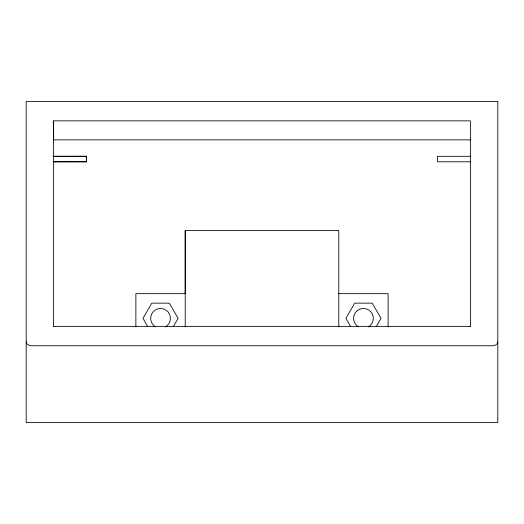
<?xml version="1.0" encoding="UTF-8"?>
<svg xmlns="http://www.w3.org/2000/svg" width="524" height="524" viewBox="0 0 524 524"><rect width="100%" height="100%" fill="white"/><g stroke="black" fill="none" stroke-linecap="round" stroke-linejoin="round"><path stroke-width="0.79" d="M53.618 139.856L53.618 120.861L470.382 120.861L470.382 326.609M338.773 326.911L338.773 230.599L185.227 230.599L185.227 293.663L135.873 293.663L135.873 326.832M173.313 326.629L178.101 318.337L169.324 303.141L151.777 303.141L143.006 318.337L147.788 326.629M376.212 326.629L380.994 318.337L372.223 303.141L354.676 303.141L345.899 318.337L350.687 326.629M53.186 139.856L470.814 139.856M470.788 156.309L437.481 156.309L437.481 161.792L470.788 161.792M338.773 293.663L388.127 293.663L388.127 326.832M53.618 326.367L470.382 326.367M185.227 230.599L185.227 326.911M53.618 120.861L53.618 326.609M26.2 341.877A5.482 3.878 0 0 0 31.682 345.755L492.318 345.755A5.482 3.878 0 0 0 497.8 341.877M155.615 326.884A9.871 9.871 0 0 1 152.988 311.996A9.871 9.871 0 0 1 168.112 311.996A9.871 9.871 0 0 1 165.486 326.884M358.514 326.884A9.871 9.871 0 0 1 355.888 311.996A9.871 9.871 0 0 1 371.012 311.996A9.871 9.871 0 0 1 368.385 326.884M86.519 156.29L86.519 161.772L53.212 161.792L86.519 161.772L86.519 156.29L53.212 156.309L86.519 156.29M497.8 101.473L26.2 101.473L26.2 422.527L497.8 422.527L497.8 101.473"/></g></svg>
